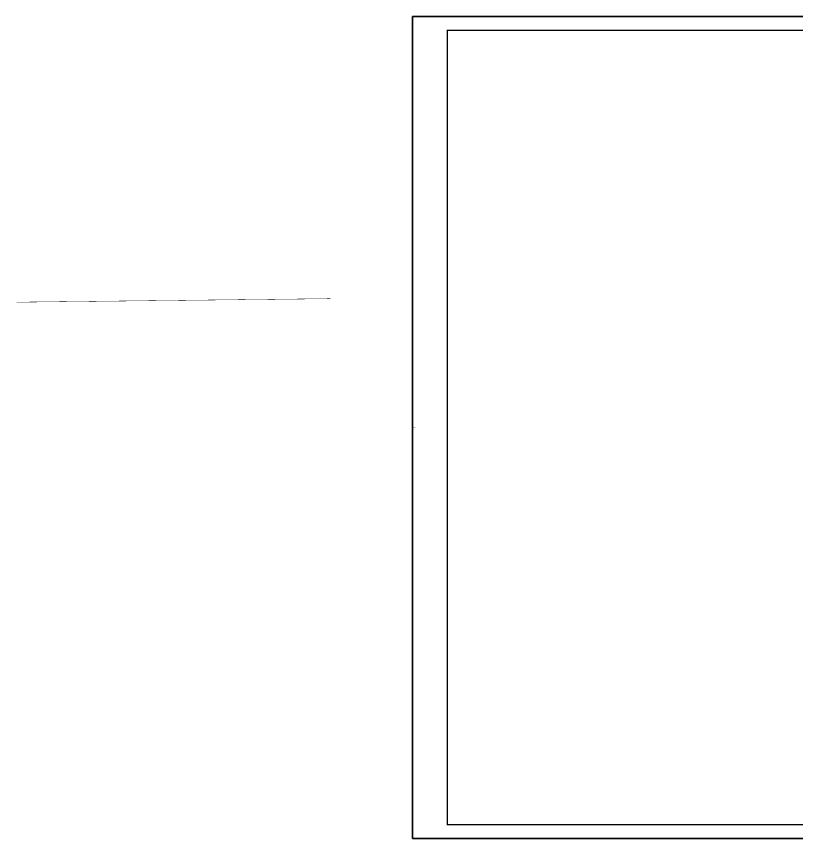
# Model space of a CAD drawing. Extents: x 337716 to 534539, y 642056 to 701458.
# Drawn here: x 337716 to 394078, y 642056 to 701456 of the extents above; entities that cross this region are included whole.
import ezdxf

# ---------------------------------------------------------------- set-up
doc = ezdxf.new("R2010")
doc.units = 0
doc.header["$LTSCALE"] = 1000
doc.header["$MEASUREMENT"] = 0
for name, color, linetype in [('DIM-箱柜', 3, 'CONTINUOUS'), ('SHEET_LINE', 6, 'CONTINUOUS'), ('TEL_TITLE', 7, 'CONTINUOUS'), ('WIRE-照明', 1, 'CONTINUOUS')]:
    doc.layers.add(name, color=color, linetype=linetype)
doc.layers.add('内审要求修改2.10', color=6, linetype='CONTINUOUS', plot=False)

# ---------------------------------------------------------------- blocks, each defined once
blk = doc.blocks.new('SADF AGF AERG AER GER')
at = {"layer": 'DIM-箱柜'}
blk.add_lwpolyline([(-462150, -1228514), (-378050, -1228514), (-378050, -1287914), (-462150, -1287914)], close=True, dxfattribs=at)
blk = doc.blocks.new('A$C6873132B')
at = {"layer": 'DIM-箱柜'}
blk.add_blockref('SADF AGF AERG AER GER', (378050, 1287914), dxfattribs=at)

msp = doc.modelspace()

# ---------------------------------------------------------------- linework, layer by layer
at = {"layer": 'SHEET_LINE', "const_width": 5}
msp.add_lwpolyline([(366339, 671756), (366539, 671756)], dxfattribs=at)
at = {"layer": 'TEL_TITLE'}
msp.add_lwpolyline([(366339, 642056), (450439, 642056), (450439, 701456), (366339, 701456)], close=True, dxfattribs=at)
at = {"layer": 'TEL_TITLE', "const_width": 100}
msp.add_lwpolyline([(368839, 643056), (449439, 643056), (449439, 700456), (368839, 700456)], close=True, dxfattribs=at)
at = {"layer": 'WIRE-照明', "linetype": 'Continuous', "const_width": 30}
msp.add_lwpolyline([(360402, 681064), (337731, 680810)], dxfattribs=at)

# ---------------------------------------------------------------- block references
at = {"layer": 'DIM-箱柜'}
msp.add_blockref('SADF AGF AERG AER GER', (828489, 1929970), dxfattribs=at)
at = {"layer": '内审要求修改2.10'}
msp.add_blockref('A$C6873132B', (450439, 642056), dxfattribs=at)

doc.saveas('drawing.dxf')
